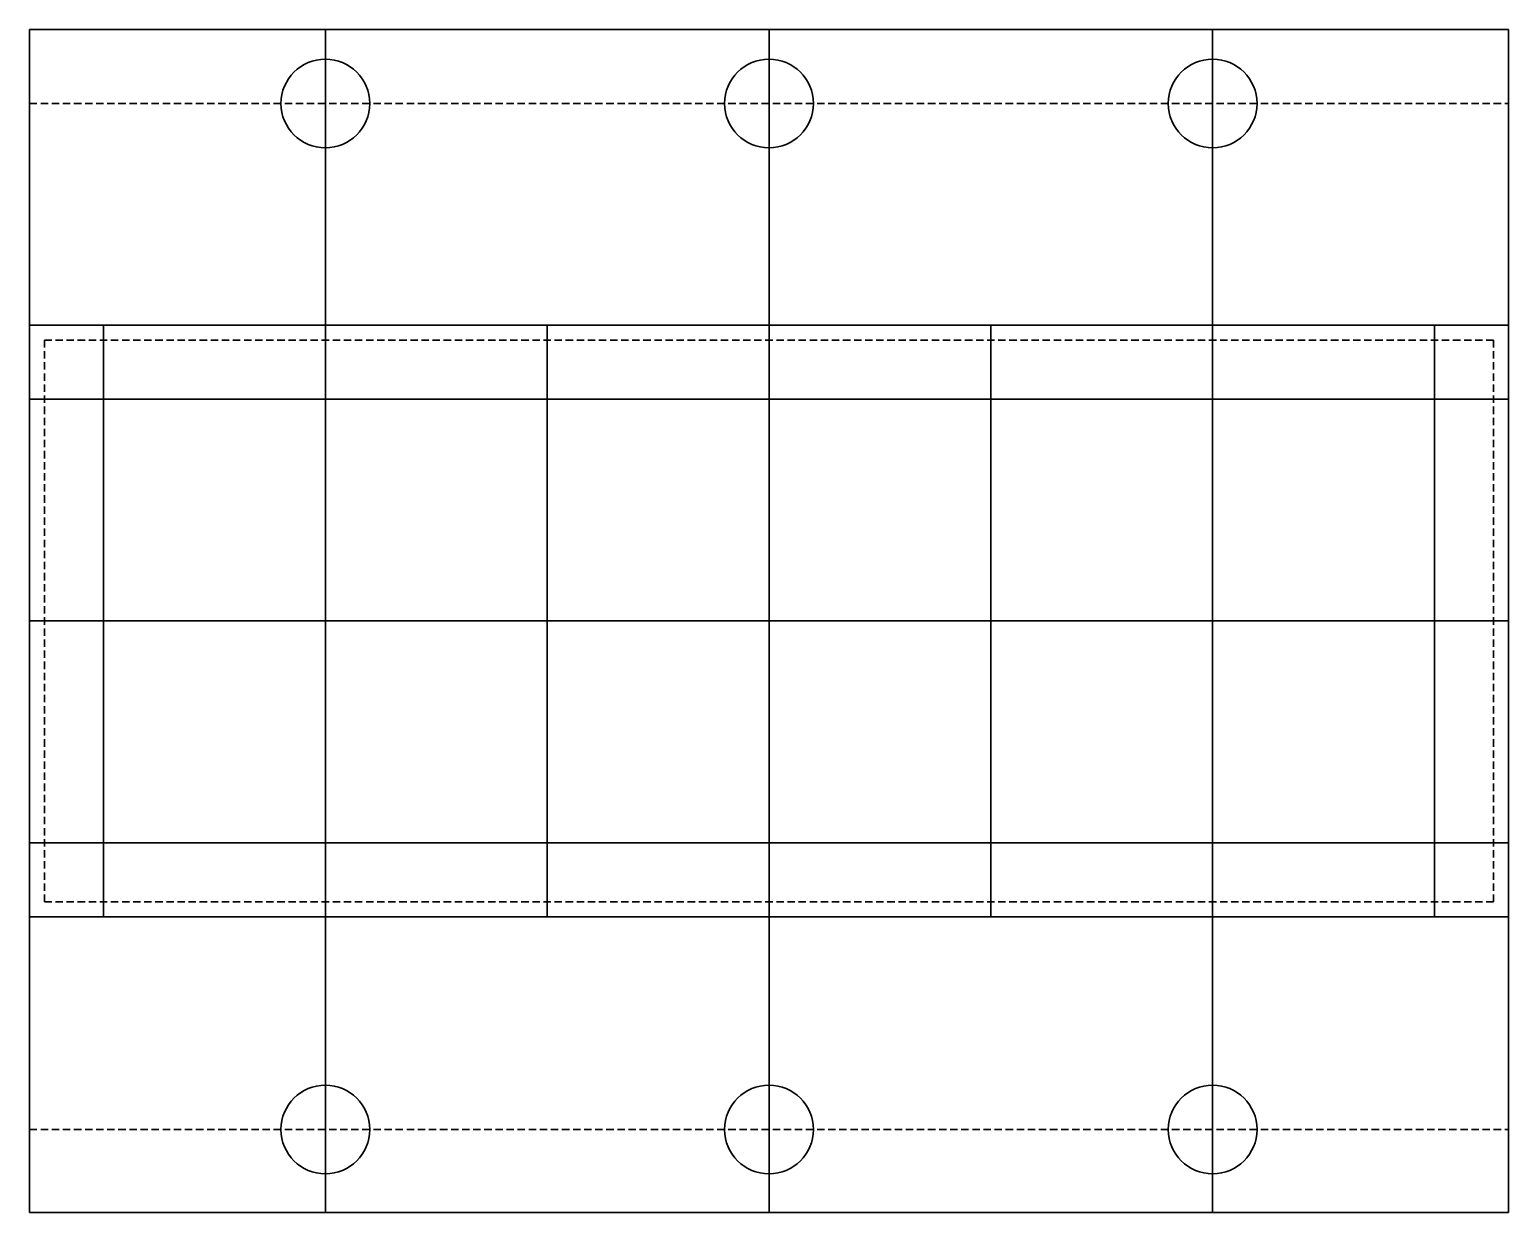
# Model space of a CAD drawing. Header units: millimetres. Extents: x 0 to 100, y -25 to 55.
import ezdxf

# ---------------------------------------------------------------- set-up
doc = ezdxf.new("R2010")
doc.units = ezdxf.units.MM
doc.header["$MEASUREMENT"] = 0
doc.linetypes.add('DASHED', pattern=[0.75, 0.5, -0.25])
for name, color, linetype, lineweight in [('Grid', 5, 'Continuous', 30), ('Mounting', 1, 'Continuous', 30), ('Outline', 3, 'Continuous', 30), ('Silkscreen', 255, 'DASHED', 30)]:
    doc.layers.add(name, color=color, linetype=linetype, lineweight=lineweight)

msp = doc.modelspace()

# ---------------------------------------------------------------- linework, layer by layer
at = {"layer": 'Grid'}
for p, q in [((5, 30), (5, 35)), ((20, 0), (20, 35)), ((35, 0), (35, 35)), ((50, 0), (50, 35)), ((65, 0), (65, 35)), ((80, 0), (80, 35)), ((95, 0), (95, 35)), ((100, 30), (0, 30)), ((5, 15), (5, 30)), ((5, 15), (0, 15)), ((5, 0), (5, 15)), ((5, 15), (100, 15)), ((0, 0), (5, 0)), ((5, 0), (5, -5)), ((5, 0), (20, 0)), ((20, 0), (35, 0)), ((20, 0), (20, -5)), ((35, 0), (50, 0)), ((35, 0), (35, -5)), ((50, 0), (65, 0)), ((50, 0), (50, -5)), ((65, 0), (80, 0)), ((65, 0), (65, -5)), ((80, 0), (95, 0)), ((80, 0), (80, -5)), ((95, 0), (100, 0)), ((95, 0), (95, -5))]:
    msp.add_line(p, q, dxfattribs=at)
at = {"layer": 'Mounting'}
for p, q in [((20, 50), (20, 55)), ((50, 50), (50, 55)), ((80, 50), (80, 55)), ((20, 35), (20, 50)), ((50, 35), (50, 50)), ((80, 35), (80, 50)), ((50, -5), (50, -20)), ((20, -5), (20, -20)), ((80, -5), (80, -20)), ((20, -25), (20, -20)), ((50, -25), (50, -20)), ((80, -25), (80, -20))]:
    msp.add_line(p, q, dxfattribs=at)
for centre in [(20, 50), (50, 50), (80, 50), (20, -19.39), (50, -19.39), (80, -19.39)]:
    msp.add_circle(centre, 3, dxfattribs=at)
at = {"layer": 'Outline'}
for points in [[(0, 35), (0, 55), (100, 55), (100, 35)], [(0, -5), (0, -25), (99, -25), (100, -25), (100, -5)]]:
    msp.add_lwpolyline(points, dxfattribs=at)
msp.add_lwpolyline([(0, 35), (100, 35), (100, -5), (0, -5)], close=True, dxfattribs=at)
at = {"layer": 'Silkscreen'}
for p, q in [((0, 50), (100, 50)), ((1, 34), (99, 34)), ((1, -4), (1, 34)), ((99, 34), (99, -4)), ((99, -4), (1, -4)), ((0, -19.39), (100, -19.39))]:
    msp.add_line(p, q, dxfattribs=at)

doc.saveas('drawing.dxf')
